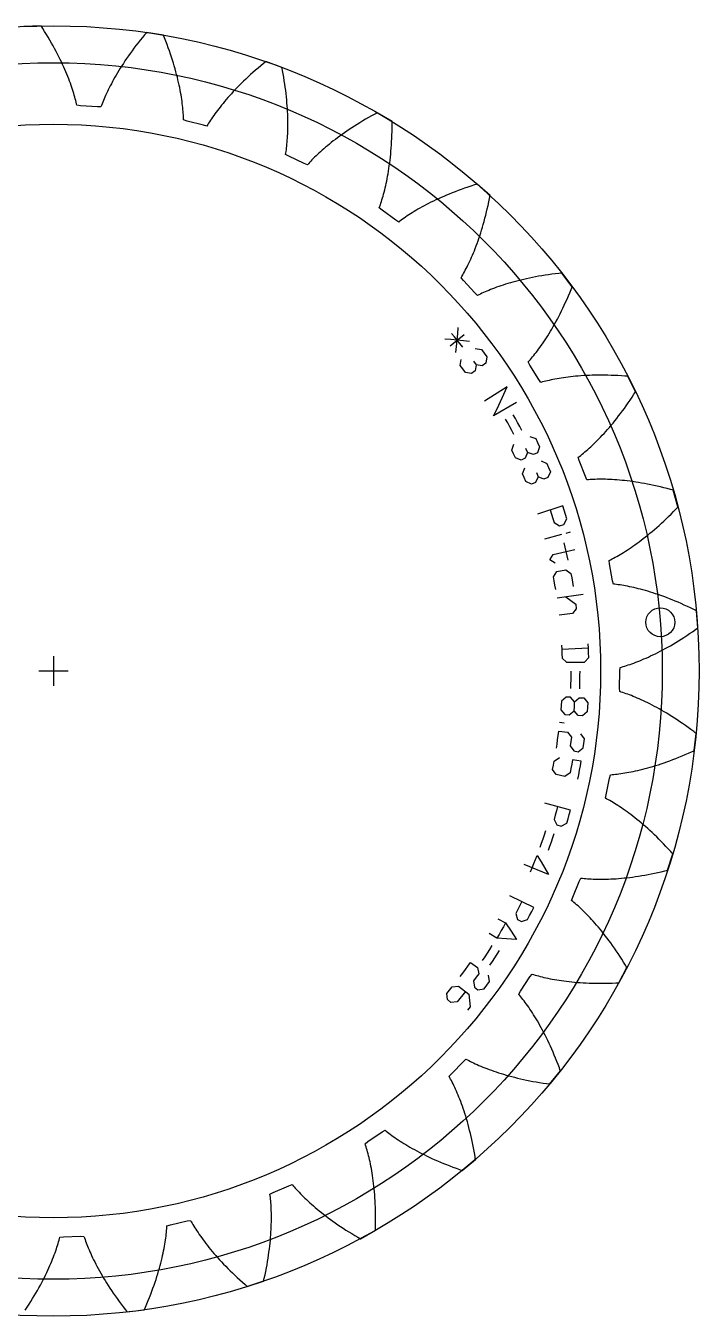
# Model space of a CAD drawing. Extents: x -4.38 to 4.38, y -4.38 to 4.38.
# Drawn here: x -0.19 to 4.38, y -4.38 to 4.38 of the extents above; entities that cross this region are included whole.
import ezdxf

# ---------------------------------------------------------------- set-up
doc = ezdxf.new("R2010")
doc.units = 0
doc.header["$MEASUREMENT"] = 0
for name, color, linetype in [('gear', 7, 'CONTINUOUS'), ('gear_guides', 5, 'CONTINUOUS'), ('gear_texts', 7, 'CONTINUOUS')]:
    doc.layers.add(name, color=color, linetype=linetype)

msp = doc.modelspace()

# ---------------------------------------------------------------- linework, layer by layer
at = {"layer": 'gear'}
msp.add_lwpolyline([(-0.190948, -4.333402), (-0.177921, -4.313714), (-0.165329, -4.294237), (-0.153165, -4.274979), (-0.141423, -4.255946), (-0.130097, -4.237145), (-0.119181, -4.218583), (-0.108668, -4.200267), (-0.098552, -4.182202), (-0.088827, -4.164396), (-0.079486, -4.146853), (-0.070522, -4.129581), (-0.061928, -4.112586), (-0.053697, -4.095872), (-0.045824, -4.079447), (-0.038299, -4.063315), (-0.031118, -4.047482), (-0.024271, -4.031954), (-0.017752, -4.016736), (-0.011554, -4.001832), (-0.005669, -3.987248), (-0.00009, -3.97299), (0.005191, -3.959061), (0.010181, -3.945466), (0.014888, -3.93221), (0.019321, -3.919298), (0.023486, -3.906733), (0.027391, -3.89452), (0.031045, -3.882662), (0.034455, -3.871165), (0.03763, -3.860031), (0.040577, -3.849264), (0.043305, -3.838868), (0.067099, -3.836913), (0.182596, -3.833153), (0.206466, -3.833556), (0.209864, -3.843753), (0.213506, -3.854305), (0.217398, -3.865209), (0.221549, -3.876461), (0.225966, -3.888055), (0.230658, -3.899988), (0.235631, -3.912256), (0.240894, -3.924853), (0.246453, -3.937774), (0.252317, -3.951016), (0.258493, -3.964572), (0.264988, -3.978437), (0.271809, -3.992607), (0.278963, -4.007076), (0.286458, -4.021839), (0.2943, -4.036889), (0.302496, -4.052221), (0.311054, -4.067829), (0.319979, -4.083708), (0.329279, -4.09985), (0.33896, -4.116251), (0.349028, -4.132903), (0.359491, -4.149801), (0.370354, -4.166937), (0.381623, -4.184306), (0.393305, -4.2019), (0.405405, -4.219712), (0.41793, -4.237736), (0.430885, -4.255965), (0.444276, -4.274392), (0.458108, -4.293008), (0.472388, -4.311808), (0.48712, -4.330783), (0.494657, -4.340334), (0.498469, -4.345125), (0.499427, -4.346325), (0.499456, -4.346362), (0.499486, -4.346394), (0.615127, -4.331541), (0.615147, -4.331503), (0.615166, -4.331459), (0.61579, -4.330056), (0.618267, -4.324458), (0.623146, -4.313312), (0.632604, -4.291229), (0.64167, -4.269431), (0.650348, -4.247923), (0.658648, -4.226711), (0.666576, -4.2058), (0.674139, -4.185195), (0.681345, -4.164903), (0.688201, -4.144928), (0.694716, -4.125276), (0.700895, -4.10595), (0.706748, -4.086957), (0.712281, -4.068301), (0.717503, -4.049986), (0.722422, -4.032017), (0.727045, -4.014398), (0.73138, -3.997134), (0.735436, -3.980228), (0.73922, -3.963685), (0.742741, -3.947508), (0.746006, -3.9317), (0.749025, -3.916267), (0.751805, -3.90121), (0.754354, -3.886533), (0.756681, -3.87224), (0.758795, -3.858332), (0.760703, -3.844814), (0.762415, -3.831688), (0.763939, -3.818957), (0.765283, -3.806622), (0.766455, -3.794687), (0.767466, -3.783153), (0.768322, -3.772023), (0.769033, -3.761299), (0.792027, -3.754877), (0.904725, -3.729327), (0.92824, -3.725205), (0.933507, -3.734574), (0.939079, -3.744247), (0.944965, -3.754217), (0.95117, -3.76448), (0.957702, -3.775029), (0.964567, -3.785858), (0.971772, -3.796963), (0.979324, -3.808336), (0.987228, -3.819972), (0.995492, -3.831864), (1.004122, -3.844007), (1.013123, -3.856393), (1.022503, -3.869016), (1.032266, -3.881869), (1.042419, -3.894946), (1.052967, -3.90824), (1.063917, -3.921744), (1.075274, -3.935451), (1.087043, -3.949353), (1.09923, -3.963444), (1.11184, -3.977716), (1.124878, -3.992162), (1.13835, -4.006774), (1.152259, -4.021545), (1.166612, -4.036467), (1.181412, -4.051532), (1.196665, -4.066733), (1.212374, -4.082061), (1.228545, -4.097509), (1.245181, -4.113068), (1.262287, -4.12873), (1.279866, -4.144488), (1.297923, -4.160332), (1.307132, -4.168284), (1.311781, -4.172267), (1.312949, -4.173264), (1.312985, -4.173295), (1.31302, -4.17332), (1.42376, -4.136851), (1.423773, -4.136809), (1.423783, -4.136763), (1.42413, -4.135268), (1.425503, -4.129301), (1.428184, -4.117433), (1.433293, -4.09396), (1.438069, -4.07084), (1.44252, -4.048078), (1.446656, -4.025679), (1.450483, -4.003645), (1.45401, -3.981982), (1.457245, -3.960693), (1.460198, -3.939781), (1.462875, -3.919251), (1.465285, -3.899105), (1.467438, -3.879347), (1.46934, -3.859981), (1.471002, -3.841009), (1.472431, -3.822434), (1.473636, -3.804259), (1.474626, -3.786486), (1.475409, -3.769118), (1.475994, -3.752157), (1.476389, -3.735606), (1.476604, -3.719467), (1.476647, -3.703741), (1.476527, -3.68843), (1.476253, -3.673536), (1.475833, -3.65906), (1.475277, -3.645004), (1.474592, -3.63137), (1.473789, -3.618157), (1.472876, -3.605367), (1.471861, -3.593001), (1.470754, -3.58106), (1.469563, -3.569543), (1.468298, -3.558452), (1.466966, -3.547787), (1.488329, -3.537129), (1.594155, -3.490713), (1.616465, -3.482215), (1.62341, -3.490418), (1.630712, -3.498861), (1.638378, -3.507538), (1.646414, -3.51644), (1.654824, -3.525563), (1.663615, -3.534897), (1.672791, -3.544438), (1.682359, -3.554176), (1.692322, -3.564106), (1.702688, -3.574219), (1.713459, -3.584509), (1.724642, -3.594968), (1.736241, -3.605588), (1.74826, -3.616361), (1.760704, -3.62728), (1.773578, -3.638338), (1.786886, -3.649525), (1.800631, -3.660835), (1.814819, -3.672259), (1.829452, -3.683789), (1.844535, -3.695417), (1.860072, -3.707134), (1.876065, -3.718933), (1.892519, -3.730804), (1.909436, -3.74274), (1.92682, -3.754732), (1.944674, -3.766772), (1.963, -3.77885), (1.981802, -3.790958), (2.001082, -3.803087), (2.020843, -3.815229), (2.041087, -3.827375), (2.061816, -3.839516), (2.072363, -3.845582), (2.077683, -3.848613), (2.079017, -3.84937), (2.079059, -3.849394), (2.079098, -3.849413), (2.180935, -3.792644), (2.180939, -3.792601), (2.180941, -3.792553), (2.180999, -3.79102), (2.181218, -3.784901), (2.181605, -3.77274), (2.182178, -3.748724), (2.182493, -3.725119), (2.182556, -3.701926), (2.182377, -3.679148), (2.181965, -3.656788), (2.181329, -3.634849), (2.180477, -3.613332), (2.179418, -3.59224), (2.178162, -3.571574), (2.176716, -3.551336), (2.175091, -3.531528), (2.173294, -3.512152), (2.171335, -3.493208), (2.169223, -3.474698), (2.166966, -3.456623), (2.164575, -3.438984), (2.162056, -3.421782), (2.159421, -3.405017), (2.156677, -3.388691), (2.153834, -3.372802), (2.1509, -3.357352), (2.147884, -3.34234), (2.144796, -3.327768), (2.141645, -3.313633), (2.138438, -3.299937), (2.135186, -3.286678), (2.131897, -3.273856), (2.128579, -3.26147), (2.125242, -3.249519), (2.121895, -3.238003), (2.118547, -3.22692), (2.115205, -3.216269), (2.111879, -3.206048), (2.130839, -3.19154), (2.225968, -3.125935), (2.246267, -3.113369), (2.254639, -3.120109), (2.263407, -3.127018), (2.272577, -3.134087), (2.282152, -3.141308), (2.292136, -3.148674), (2.302535, -3.156176), (2.313351, -3.163807), (2.324588, -3.171559), (2.336251, -3.179424), (2.348343, -3.187393), (2.360868, -3.195458), (2.373828, -3.203611), (2.387226, -3.211844), (2.401067, -3.220148), (2.415353, -3.228515), (2.430087, -3.236936), (2.445272, -3.245403), (2.460909, -3.253907), (2.477002, -3.26244), (2.493553, -3.270992), (2.510564, -3.279555), (2.528038, -3.28812), (2.545975, -3.296679), (2.564378, -3.305222), (2.583248, -3.313741), (2.602588, -3.322226), (2.622397, -3.330669), (2.642678, -3.339061), (2.663432, -3.347392), (2.684659, -3.355653), (2.706361, -3.363836), (2.728537, -3.371931), (2.75119, -3.37993), (2.762694, -3.38389), (2.768491, -3.385859), (2.769945, -3.386351), (2.76999, -3.386366), (2.770032, -3.386377), (2.859285, -3.311361), (2.859282, -3.311318), (2.859274, -3.311271), (2.85904, -3.309754), (2.858098, -3.303705), (2.856176, -3.291691), (2.852194, -3.268), (2.848036, -3.244761), (2.843708, -3.221975), (2.839222, -3.199643), (2.834586, -3.177766), (2.829809, -3.156343), (2.824901, -3.135377), (2.819869, -3.114866), (2.814724, -3.094811), (2.809475, -3.075213), (2.80413, -3.05607), (2.798699, -3.037384), (2.79319, -3.019153), (2.787613, -3.001378), (2.781977, -2.984057), (2.77629, -2.967189), (2.770562, -2.950774), (2.764801, -2.934811), (2.759017, -2.919299), (2.753218, -2.904235), (2.747413, -2.88962), (2.741611, -2.87545), (2.735821, -2.861725), (2.730052, -2.848442), (2.724311, -2.8356), (2.718608, -2.823196), (2.712952, -2.811229), (2.70735, -2.799695), (2.701812, -2.788591), (2.696346, -2.777917), (2.69096, -2.767668), (2.685663, -2.757842), (2.680464, -2.748435), (2.696335, -2.730601), (2.777329, -2.648178), (2.794883, -2.631997), (2.804379, -2.637032), (2.814296, -2.642156), (2.824638, -2.647362), (2.835407, -2.65264), (2.846605, -2.657983), (2.858235, -2.663382), (2.8703, -2.668829), (2.882802, -2.674314), (2.895742, -2.679829), (2.909124, -2.685366), (2.922948, -2.690915), (2.937217, -2.696468), (2.951932, -2.702016), (2.967094, -2.707551), (2.982705, -2.713063), (2.998767, -2.718544), (3.015279, -2.723984), (3.032243, -2.729375), (3.049661, -2.734707), (3.067531, -2.739973), (3.085855, -2.745162), (3.104634, -2.750266), (3.123866, -2.755275), (3.143554, -2.760181), (3.163695, -2.764974), (3.184291, -2.769646), (3.20534, -2.774188), (3.226843, -2.778589), (3.248798, -2.782842), (3.271205, -2.786937), (3.294063, -2.790865), (3.317371, -2.794617), (3.341128, -2.798184), (3.353174, -2.799895), (3.359239, -2.800732), (3.360759, -2.800939), (3.360807, -2.800946), (3.36085, -2.800948), (3.434293, -2.710397), (3.434282, -2.710356), (3.434266, -2.710311), (3.433749, -2.708866), (3.431678, -2.703104), (3.427518, -2.691671), (3.419125, -2.669162), (3.410643, -2.64713), (3.402082, -2.625575), (3.39345, -2.604495), (3.384758, -2.58389), (3.376013, -2.563759), (3.367225, -2.5441), (3.358403, -2.524912), (3.349555, -2.506194), (3.340692, -2.487943), (3.331821, -2.470158), (3.322951, -2.452837), (3.314092, -2.435979), (3.305252, -2.41958), (3.296439, -2.403638), (3.287663, -2.388152), (3.278932, -2.373118), (3.270254, -2.358533), (3.261639, -2.344396), (3.253094, -2.330702), (3.244628, -2.317449), (3.23625, -2.304634), (3.227966, -2.292252), (3.219787, -2.280302), (3.21172, -2.268778), (3.203773, -2.257678), (3.195954, -2.246997), (3.188271, -2.236731), (3.180731, -2.226877), (3.173344, -2.217429), (3.166116, -2.208385), (3.159055, -2.199739), (3.152169, -2.191486), (3.164379, -2.170971), (3.22831, -2.074709), (3.242484, -2.055498), (3.252762, -2.058645), (3.26347, -2.0618), (3.27461, -2.064954), (3.286183, -2.068099), (3.29819, -2.071227), (3.310631, -2.074327), (3.323509, -2.077392), (3.336823, -2.080412), (3.350573, -2.083378), (3.364761, -2.086282), (3.379385, -2.089115), (3.394447, -2.091867), (3.409946, -2.094531), (3.425882, -2.097096), (3.442255, -2.099554), (3.459063, -2.101896), (3.476306, -2.104113), (3.493984, -2.106196), (3.512096, -2.108136), (3.53064, -2.109924), (3.549615, -2.111551), (3.56902, -2.113009), (3.588853, -2.114288), (3.609113, -2.115379), (3.629798, -2.116275), (3.650906, -2.116964), (3.672434, -2.11744), (3.694381, -2.117693), (3.716745, -2.117714), (3.739522, -2.117494), (3.76271, -2.117025), (3.786307, -2.116298), (3.810309, -2.115304), (3.822461, -2.114705), (3.828575, -2.114379), (3.830107, -2.114295), (3.830155, -2.114292), (3.830198, -2.114287), (3.885177, -2.011473), (3.885158, -2.011434), (3.885134, -2.011393), (3.884353, -2.010072), (3.881229, -2.004806), (3.87498, -1.994367), (3.862479, -1.973853), (3.849981, -1.953825), (3.837495, -1.934279), (3.82503, -1.915214), (3.812595, -1.896627), (3.800199, -1.878514), (3.787849, -1.860874), (3.775555, -1.843702), (3.763325, -1.826996), (3.751167, -1.810752), (3.739091, -1.794968), (3.727104, -1.779639), (3.715214, -1.764761), (3.70343, -1.750332), (3.69176, -1.736346), (3.680211, -1.7228), (3.668793, -1.70969), (3.657512, -1.697012), (3.646377, -1.68476), (3.635395, -1.672931), (3.624574, -1.66152), (3.613921, -1.650522), (3.603445, -1.639932), (3.593151, -1.629745), (3.583049, -1.619956), (3.573145, -1.61056), (3.563445, -1.601552), (3.553958, -1.592926), (3.544691, -1.584677), (3.535649, -1.576798), (3.52684, -1.569285), (3.51827, -1.562131), (3.509947, -1.555331), (3.518053, -1.532876), (3.562612, -1.426255), (3.572894, -1.404709), (3.583581, -1.405853), (3.594693, -1.406925), (3.606228, -1.407914), (3.618187, -1.408812), (3.630569, -1.40961), (3.643373, -1.4103), (3.656598, -1.410872), (3.670243, -1.411318), (3.684306, -1.411629), (3.698787, -1.411795), (3.713683, -1.411809), (3.728994, -1.411661), (3.744717, -1.411343), (3.76085, -1.410846), (3.777392, -1.410161), (3.794339, -1.40928), (3.811691, -1.408193), (3.829444, -1.406893), (3.847595, -1.40537), (3.866142, -1.403617), (3.885083, -1.401624), (3.904413, -1.399383), (3.92413, -1.396885), (3.94423, -1.394123), (3.96471, -1.391087), (3.985567, -1.38777), (4.006797, -1.384162), (4.028395, -1.380257), (4.050358, -1.376045), (4.072682, -1.371519), (4.095363, -1.36667), (4.118395, -1.361491), (4.141776, -1.355972), (4.153595, -1.353084), (4.159536, -1.351607), (4.161025, -1.351234), (4.161072, -1.351222), (4.161113, -1.351209), (4.195641, -1.239848), (4.195615, -1.239814), (4.195583, -1.239778), (4.194566, -1.238628), (4.190502, -1.234049), (4.18239, -1.224981), (4.166233, -1.207204), (4.15017, -1.189903), (4.134211, -1.173073), (4.118364, -1.156712), (4.102636, -1.140814), (4.087035, -1.125375), (4.07157, -1.11039), (4.056248, -1.095855), (4.041078, -1.081766), (4.026066, -1.068117), (4.011221, -1.054903), (3.996549, -1.042119), (3.982058, -1.029761), (3.967757, -1.017822), (3.95365, -1.006298), (3.939747, -0.995183), (3.926054, -0.98447), (3.912578, -0.974156), (3.899325, -0.964233), (3.886303, -0.954696), (3.873518, -0.945539), (3.860976, -0.936756), (3.848685, -0.92834), (3.83665, -0.920285), (3.824877, -0.912585), (3.813374, -0.905233), (3.802145, -0.898224), (3.791197, -0.891549), (3.780535, -0.885202), (3.770166, -0.879178), (3.760094, -0.873467), (3.750326, -0.868065), (3.740866, -0.862963), (3.744576, -0.839379), (3.768151, -0.726252), (3.77417, -0.703149), (3.784881, -0.702251), (3.795994, -0.7012), (3.807509, -0.699988), (3.819421, -0.698607), (3.831731, -0.697047), (3.844434, -0.695301), (3.857528, -0.69336), (3.87101, -0.691216), (3.884878, -0.688859), (3.899129, -0.686282), (3.913759, -0.683477), (3.928765, -0.680434), (3.944143, -0.677146), (3.959891, -0.673605), (3.976004, -0.669802), (3.992479, -0.665729), (4.009311, -0.661378), (4.026497, -0.656742), (4.044032, -0.651811), (4.061912, -0.646579), (4.080133, -0.641038), (4.09869, -0.635179), (4.117578, -0.628995), (4.136792, -0.622479), (4.156328, -0.615622), (4.17618, -0.608417), (4.196343, -0.600857), (4.216812, -0.592935), (4.237581, -0.584643), (4.258645, -0.575974), (4.279998, -0.56692), (4.301634, -0.557475), (4.323548, -0.547632), (4.334607, -0.542559), (4.340162, -0.539984), (4.341553, -0.539336), (4.341596, -0.539316), (4.341634, -0.539295), (4.354463, -0.423412), (4.354431, -0.423384), (4.354393, -0.423354), (4.353177, -0.422418), (4.34832, -0.418691), (4.338638, -0.411321), (4.319408, -0.396923), (4.300362, -0.382975), (4.281506, -0.36947), (4.262849, -0.356403), (4.244396, -0.343769), (4.226156, -0.331561), (4.208134, -0.319774), (4.190339, -0.308402), (4.172776, -0.297438), (4.155452, -0.286876), (4.138374, -0.276711), (4.121548, -0.266935), (4.104981, -0.257542), (4.088678, -0.248526), (4.072646, -0.23988), (4.05689, -0.231596), (4.041417, -0.223669), (4.026232, -0.216092), (4.011341, -0.208856), (3.99675, -0.201956), (3.982462, -0.195384), (3.968485, -0.189133), (3.954823, -0.183195), (3.941482, -0.177563), (3.928465, -0.172231), (3.915778, -0.167189), (3.903425, -0.162431), (3.891412, -0.157949), (3.879742, -0.153735), (3.86842, -0.149781), (3.857449, -0.14608), (3.846835, -0.142624), (3.83658, -0.139404), (3.83576, -0.115545), (3.8375, 0), (3.839038, 0.023824), (3.849385, 0.026733), (3.860099, 0.029869), (3.871175, 0.033238), (3.882612, 0.036848), (3.894403, 0.040709), (3.906546, 0.044828), (3.919036, 0.049212), (3.931869, 0.053869), (3.945041, 0.058807), (3.958546, 0.064035), (3.972381, 0.069558), (3.98654, 0.075386), (4.001018, 0.081525), (4.015811, 0.087983), (4.030913, 0.094766), (4.046319, 0.101883), (4.062024, 0.109341), (4.078022, 0.117146), (4.094307, 0.125306), (4.110874, 0.133827), (4.127717, 0.142717), (4.14483, 0.151982), (4.162206, 0.161628), (4.17984, 0.171663), (4.197725, 0.182093), (4.215855, 0.192925), (4.234223, 0.204164), (4.252822, 0.215817), (4.271647, 0.22789), (4.29069, 0.240389), (4.309943, 0.25332), (4.329401, 0.266689), (4.349056, 0.280501), (4.358955, 0.287576), (4.363922, 0.291155), (4.365165, 0.292054), (4.365204, 0.292083), (4.365237, 0.29211), (4.355903, 0.408327), (4.355866, 0.408349), (4.355823, 0.40837), (4.354452, 0.40906), (4.348978, 0.411801), (4.338077, 0.417204), (4.316469, 0.427703), (4.295127, 0.437795), (4.274057, 0.447487), (4.253263, 0.456787), (4.232753, 0.465701), (4.212532, 0.474236), (4.192605, 0.482399), (4.172979, 0.490198), (4.153659, 0.49764), (4.134649, 0.504732), (4.115956, 0.511482), (4.097584, 0.517897), (4.079539, 0.523985), (4.061824, 0.529753), (4.044445, 0.535209), (4.027407, 0.540361), (4.010713, 0.545216), (3.994369, 0.549783), (3.978377, 0.55407), (3.962744, 0.558083), (3.947471, 0.561833), (3.932563, 0.565326), (3.918024, 0.568571), (3.903858, 0.571576), (3.890067, 0.574349), (3.876655, 0.576898), (3.863626, 0.579233), (3.850981, 0.58136), (3.838724, 0.583289), (3.826858, 0.585029), (3.815386, 0.586587), (3.804309, 0.587972), (3.79363, 0.589193), (3.78831, 0.612466), (3.768151, 0.726252), (3.765153, 0.749936), (3.774762, 0.754751), (3.784689, 0.759857), (3.794928, 0.765262), (3.805474, 0.770972), (3.816322, 0.776994), (3.827466, 0.783336), (3.838901, 0.790005), (3.850621, 0.797007), (3.862619, 0.804349), (3.874891, 0.812037), (3.887431, 0.820079), (3.900231, 0.828481), (3.913286, 0.837249), (3.926589, 0.84639), (3.940135, 0.855909), (3.953916, 0.865813), (3.967925, 0.876108), (3.982157, 0.8868), (3.996604, 0.897894), (4.011258, 0.909397), (4.026114, 0.921313), (4.041164, 0.933649), (4.056401, 0.94641), (4.071817, 0.959601), (4.087405, 0.973227), (4.103157, 0.987294), (4.119066, 1.001806), (4.135125, 1.016769), (4.151324, 1.032186), (4.167657, 1.048063), (4.184116, 1.064404), (4.200692, 1.081214), (4.217378, 1.098496), (4.225759, 1.107316), (4.229959, 1.111771), (4.231009, 1.11289), (4.231042, 1.112925), (4.23107, 1.112958), (4.19991, 1.225308), (4.19987, 1.225323), (4.199823, 1.225336), (4.198347, 1.225753), (4.192452, 1.227408), (4.180725, 1.230651), (4.157522, 1.236871), (4.134655, 1.242742), (4.112131, 1.248271), (4.089954, 1.253468), (4.068127, 1.258339), (4.046656, 1.262893), (4.025545, 1.267138), (4.004797, 1.271081), (3.984418, 1.274732), (3.96441, 1.278099), (3.944777, 1.281189), (3.925523, 1.284011), (3.906651, 1.286573), (3.888165, 1.288885), (3.870068, 1.290953), (3.852363, 1.292787), (3.835052, 1.294396), (3.818138, 1.295787), (3.801625, 1.29697), (3.785514, 1.297952), (3.769807, 1.298744), (3.754508, 1.299352), (3.739618, 1.299787), (3.725139, 1.300056), (3.711072, 1.300169), (3.69742, 1.300135), (3.684184, 1.299961), (3.671366, 1.299657), (3.658965, 1.299232), (3.646985, 1.298694), (3.635425, 1.298053), (3.624286, 1.297317), (3.613569, 1.296494), (3.60394, 1.31834), (3.562612, 1.426255), (3.555185, 1.448944), (3.56371, 1.45549), (3.572491, 1.462383), (3.581522, 1.469627), (3.590797, 1.47723), (3.600309, 1.485197), (3.610052, 1.493533), (3.620018, 1.502245), (3.6302, 1.511338), (3.640593, 1.520819), (3.651188, 1.530691), (3.661979, 1.540961), (3.672958, 1.551633), (3.684117, 1.562713), (3.69545, 1.574206), (3.70695, 1.586117), (3.718607, 1.59845), (3.730415, 1.611211), (3.742366, 1.624402), (3.754452, 1.63803), (3.766665, 1.652098), (3.778998, 1.666611), (3.791441, 1.681572), (3.803987, 1.696986), (3.816628, 1.712856), (3.829356, 1.729186), (3.842161, 1.74598), (3.855036, 1.763241), (3.867973, 1.780972), (3.880962, 1.799176), (3.893995, 1.817858), (3.907064, 1.837018), (3.920159, 1.856661), (3.933272, 1.876789), (3.939833, 1.887036), (3.943114, 1.892205), (3.943934, 1.893502), (3.94396, 1.893543), (3.94398, 1.893581), (3.892121, 1.998003), (3.892079, 1.99801), (3.892031, 1.998014), (3.890502, 1.998144), (3.884401, 1.998654), (3.872272, 1.999619), (3.848311, 2.001335), (3.824746, 2.002772), (3.801583, 2.003939), (3.778822, 2.004845), (3.756469, 2.005497), (3.734524, 2.005905), (3.712991, 2.006078), (3.691872, 2.006024), (3.67117, 2.005752), (3.650886, 2.005271), (3.631023, 2.00459), (3.611583, 2.003717), (3.592568, 2.002662), (3.573978, 2.001433), (3.555816, 2.000039), (3.538084, 1.998489), (3.520781, 1.996793), (3.50391, 1.994958), (3.487471, 1.992994), (3.471465, 1.99091), (3.455893, 1.988714), (3.440755, 1.986417), (3.426052, 1.984026), (3.411783, 1.98155), (3.39795, 1.978999), (3.384551, 1.976381), (3.371587, 1.973706), (3.359057, 1.970981), (3.346962, 1.968217), (3.335299, 1.965422), (3.32407, 1.962604), (3.313272, 1.959773), (3.302904, 1.956937), (3.289315, 1.976566), (3.22831, 2.074709), (3.216724, 2.095583), (3.223855, 2.103624), (3.231173, 2.112054), (3.23867, 2.120877), (3.246339, 2.130097), (3.254172, 2.13972), (3.26216, 2.14975), (3.270297, 2.16019), (3.278575, 2.171047), (3.286986, 2.182322), (3.295521, 2.194021), (3.304173, 2.206147), (3.312934, 2.218705), (3.321795, 2.231697), (3.330748, 2.245127), (3.339786, 2.258999), (3.348898, 2.273315), (3.358078, 2.28808), (3.367317, 2.303295), (3.376605, 2.318964), (3.385935, 2.335089), (3.395298, 2.351673), (3.404685, 2.368719), (3.414087, 2.386229), (3.423497, 2.404204), (3.432904, 2.422648), (3.442299, 2.441562), (3.451675, 2.460947), (3.461022, 2.480806), (3.470332, 2.50114), (3.479594, 2.52195), (3.4888, 2.543238), (3.497941, 2.565004), (3.507008, 2.58725), (3.511511, 2.598553), (3.513754, 2.60425), (3.514314, 2.605678), (3.514332, 2.605723), (3.514345, 2.605764), (3.443661, 2.698486), (3.443618, 2.698484), (3.44357, 2.698479), (3.442044, 2.698318), (3.435957, 2.697664), (3.423864, 2.696316), (3.400011, 2.693466), (3.376601, 2.690418), (3.353635, 2.68718), (3.331115, 2.683761), (3.309041, 2.680171), (3.287416, 2.676419), (3.266239, 2.672514), (3.245512, 2.668464), (3.225236, 2.664279), (3.20541, 2.659968), (3.186035, 2.65554), (3.167111, 2.651004), (3.148639, 2.646369), (3.130618, 2.641644), (3.113048, 2.636838), (3.095929, 2.631961), (3.079261, 2.62702), (3.063042, 2.622026), (3.047271, 2.616986), (3.031949, 2.611911), (3.017074, 2.606808), (3.002644, 2.601687), (2.988659, 2.596556), (2.975117, 2.591425), (2.962016, 2.586302), (2.949355, 2.581196), (2.937132, 2.576115), (2.925344, 2.571069), (2.91399, 2.566065), (2.903068, 2.561113), (2.892574, 2.556222), (2.882507, 2.551398), (2.872863, 2.546652), (2.855805, 2.563354), (2.777329, 2.648178), (2.762002, 2.666482), (2.767483, 2.675728), (2.773073, 2.68539), (2.778765, 2.695472), (2.78455, 2.705977), (2.79042, 2.716909), (2.796366, 2.728269), (2.80238, 2.740061), (2.808454, 2.752287), (2.814579, 2.764951), (2.820746, 2.778054), (2.826946, 2.791598), (2.833172, 2.805587), (2.839414, 2.820021), (2.845664, 2.834903), (2.851913, 2.850234), (2.858152, 2.866017), (2.864371, 2.882251), (2.870563, 2.89894), (2.876719, 2.916084), (2.882828, 2.933683), (2.888883, 2.95174), (2.894875, 2.970254), (2.900794, 2.989227), (2.906631, 3.008658), (2.912377, 3.028549), (2.918024, 3.048899), (2.923562, 3.069709), (2.928982, 3.090977), (2.934274, 3.112706), (2.939431, 3.134892), (2.944442, 3.157538), (2.949299, 3.180641), (2.953992, 3.2042), (2.956274, 3.216151), (2.957399, 3.22217), (2.957678, 3.223679), (2.957687, 3.223726), (2.957692, 3.223769), (2.870738, 3.301438), (2.870696, 3.301428), (2.87065, 3.301414), (2.869182, 3.300967), (2.863328, 3.299172), (2.85171, 3.295561), (2.828827, 3.288248), (2.806417, 3.280824), (2.784479, 3.273299), (2.763012, 3.26568), (2.742017, 3.257977), (2.721492, 3.2502), (2.701438, 3.242358), (2.681852, 3.234459), (2.662733, 3.226512), (2.644081, 3.218527), (2.625895, 3.210512), (2.608171, 3.202477), (2.59091, 3.19443), (2.574109, 3.18638), (2.557767, 3.178336), (2.54188, 3.170306), (2.526448, 3.1623), (2.511467, 3.154327), (2.496935, 3.146394), (2.482851, 3.13851), (2.46921, 3.130684), (2.45601, 3.122925), (2.443249, 3.115241), (2.430923, 3.107639), (2.419028, 3.100129), (2.407562, 3.092719), (2.396521, 3.085417), (2.385902, 3.078231), (2.3757, 3.07117), (2.365912, 3.06424), (2.356533, 3.057451), (2.347561, 3.050809), (2.33899, 3.044323), (2.319079, 3.057495), (2.225968, 3.125935), (2.207454, 3.141007), (2.211086, 3.151123), (2.214747, 3.161669), (2.218428, 3.172646), (2.22212, 3.184056), (2.225815, 3.195901), (2.229504, 3.208181), (2.233178, 3.220898), (2.236828, 3.234053), (2.240445, 3.247647), (2.244021, 3.26168), (2.247546, 3.276154), (2.251012, 3.291068), (2.25441, 3.306422), (2.257731, 3.322218), (2.260965, 3.338455), (2.264104, 3.355133), (2.267139, 3.372251), (2.27006, 3.38981), (2.27286, 3.407809), (2.275529, 3.426247), (2.278057, 3.445123), (2.280436, 3.464436), (2.282658, 3.484186), (2.284712, 3.504371), (2.28659, 3.52499), (2.288284, 3.546041), (2.289783, 3.567523), (2.29108, 3.589433), (2.292165, 3.61177), (2.293029, 3.634532), (2.293664, 3.657716), (2.294061, 3.681321), (2.29421, 3.705343), (2.29419, 3.71751), (2.294155, 3.723632), (2.294144, 3.725167), (2.294143, 3.725215), (2.29414, 3.725258), (2.194059, 3.785067), (2.194019, 3.78505), (2.193977, 3.785027), (2.19262, 3.78431), (2.187212, 3.78144), (2.176487, 3.775695), (2.155401, 3.764184), (2.134801, 3.752653), (2.114684, 3.741112), (2.095047, 3.729568), (2.075889, 3.718032), (2.057207, 3.706511), (2.038999, 3.695015), (2.021262, 3.683552), (2.003993, 3.67213), (1.987189, 3.66076), (1.970848, 3.649448), (1.954966, 3.638203), (1.939539, 3.627035), (1.924565, 3.615951), (1.91004, 3.604959), (1.895961, 3.594069), (1.882322, 3.583287), (1.869121, 3.572622), (1.856354, 3.562082), (1.844015, 3.551676), (1.832102, 3.54141), (1.82061, 3.531293), (1.809533, 3.521332), (1.798868, 3.511535), (1.78861, 3.50191), (1.778753, 3.492464), (1.769294, 3.483204), (1.760226, 3.474139), (1.751545, 3.465274), (1.743245, 3.456617), (1.735321, 3.448175), (1.727768, 3.439956), (1.72058, 3.431965), (1.698535, 3.441131), (1.594155, 3.490713), (1.573123, 3.502009), (1.574775, 3.512629), (1.576373, 3.523677), (1.57791, 3.535152), (1.579377, 3.547055), (1.580763, 3.559385), (1.582061, 3.572142), (1.583262, 3.585324), (1.584357, 3.598932), (1.585336, 3.612965), (1.586191, 3.627421), (1.586914, 3.6423), (1.587495, 3.657601), (1.587925, 3.673321), (1.588197, 3.68946), (1.588299, 3.706015), (1.588226, 3.722986), (1.587966, 3.740369), (1.587512, 3.758164), (1.586855, 3.776367), (1.585985, 3.794977), (1.584896, 3.81399), (1.583577, 3.833405), (1.58202, 3.853218), (1.580218, 3.873427), (1.57816, 3.894029), (1.575839, 3.91502), (1.573246, 3.936397), (1.570372, 3.958157), (1.56721, 3.980296), (1.563751, 4.00281), (1.559987, 4.025695), (1.55591, 4.048948), (1.55151, 4.072565), (1.549187, 4.084508), (1.547995, 4.090513), (1.547693, 4.092018), (1.547684, 4.092065), (1.547672, 4.092106), (1.438081, 4.131894), (1.438045, 4.13187), (1.438008, 4.13184), (1.436811, 4.130879), (1.432044, 4.127037), (1.4226, 4.119366), (1.404074, 4.104073), (1.386028, 4.088852), (1.368458, 4.073712), (1.351361, 4.05866), (1.334733, 4.043707), (1.318569, 4.028858), (1.302865, 4.014124), (1.287618, 3.999511), (1.272823, 3.985028), (1.258475, 3.970683), (1.24457, 3.956483), (1.231102, 3.942436), (1.218068, 3.92855), (1.205463, 3.914832), (1.19328, 3.901291), (1.181516, 3.887932), (1.170165, 3.874764), (1.159221, 3.861794), (1.148678, 3.849028), (1.138533, 3.836475), (1.128777, 3.82414), (1.119407, 3.81203), (1.110416, 3.800153), (1.101798, 3.788515), (1.093546, 3.777123), (1.085656, 3.765982), (1.07812, 3.755099), (1.070931, 3.744481), (1.064085, 3.734134), (1.057574, 3.724063), (1.05139, 3.714274), (1.045529, 3.704774), (1.039983, 3.695567), (1.016602, 3.700395), (0.904725, 3.729327), (0.881935, 3.736438), (0.881547, 3.747179), (0.881026, 3.75833), (0.880364, 3.769889), (0.879551, 3.781854), (0.878579, 3.794224), (0.877439, 3.806995), (0.876123, 3.820167), (0.874623, 3.833736), (0.872929, 3.847701), (0.871033, 3.862058), (0.868927, 3.876805), (0.866601, 3.891938), (0.864049, 3.907456), (0.861261, 3.923354), (0.858229, 3.93963), (0.854945, 3.95628), (0.8514, 3.9733), (0.847586, 3.990687), (0.843496, 4.008437), (0.839121, 4.026546), (0.834452, 4.04501), (0.829483, 4.063824), (0.824205, 4.082985), (0.81861, 4.102488), (0.812691, 4.122328), (0.806439, 4.1425), (0.799847, 4.163), (0.792908, 4.183823), (0.785613, 4.204963), (0.777956, 4.226416), (0.769928, 4.248175), (0.761524, 4.270236), (0.752734, 4.292594), (0.748193, 4.303881), (0.745886, 4.309552), (0.745305, 4.310973), (0.745287, 4.311017), (0.745268, 4.311056), (0.630126, 4.329384), (0.630096, 4.329353), (0.630065, 4.329317), (0.629072, 4.328147), (0.625118, 4.323473), (0.617296, 4.314153), (0.602, 4.29563), (0.58716, 4.277268), (0.572774, 4.259077), (0.558834, 4.241062), (0.545336, 4.223231), (0.532274, 4.205592), (0.519643, 4.188152), (0.507437, 4.170918), (0.49565, 4.153897), (0.484276, 4.137095), (0.473309, 4.12052), (0.462744, 4.104179), (0.452573, 4.088077), (0.442792, 4.072222), (0.433392, 4.056619), (0.424369, 4.041276), (0.415714, 4.026197), (0.407423, 4.01139), (0.399487, 3.99686), (0.3919, 3.982613), (0.384656, 3.968655), (0.377747, 3.954991), (0.371166, 3.941627), (0.364906, 3.928568), (0.358959, 3.91582), (0.35332, 3.903387), (0.347979, 3.891275), (0.342931, 3.879489), (0.338166, 3.868032), (0.333678, 3.856911), (0.32946, 3.846129), (0.325502, 3.835691), (0.321798, 3.825601), (0.297927, 3.825918), (0.182596, 3.833153), (0.158872, 3.835823), (0.156458, 3.846297), (0.153836, 3.857148), (0.150998, 3.868372), (0.147935, 3.879967), (0.14464, 3.891929), (0.141104, 3.904254), (0.137319, 3.916939), (0.133278, 3.929979), (0.128972, 3.943371), (0.124393, 3.957109), (0.119534, 3.971191), (0.114387, 3.985611), (0.108944, 4.000366), (0.103197, 4.015449), (0.09714, 4.030857), (0.090764, 4.046584), (0.084062, 4.062626), (0.077027, 4.078977), (0.069651, 4.095632), (0.061928, 4.112586), (0.053849, 4.129832), (0.045409, 4.147366), (0.0366, 4.165182), (0.027416, 4.183273), (0.017849, 4.201634), (0.007892, 4.220259), (-0.00246, 4.239141), (-0.013215, 4.258274), (-0.024379, 4.277652), (-0.035957, 4.297268), (-0.047958, 4.317115), (-0.060386, 4.337187), (-0.073247, 4.357477), (-0.079842, 4.367701), (-0.083182, 4.372833), (-0.084021, 4.374118), (-0.084047, 4.374158), (-0.084073, 4.374192), (-0.200602, 4.370399)], dxfattribs=at)
at = {"layer": 'gear_guides'}
for p, q in [((0, 0.1), (0, -0.1)), ((0.1, 0), (-0.1, 0))]:
    msp.add_line(p, q, dxfattribs=at)
for centre, radius in [((0, 0), 4.375), ((0, 0), 4.125), ((0, 0), 3.707525), ((4.11176, 0.330235), 0.098125)]:
    msp.add_circle(centre, radius, dxfattribs=at)
at = {"layer": 'gear_texts'}
for points in [[(2.6888, 2.205303), (2.781584, 2.281402)], [(2.772847, 2.19664), (2.754119, 2.220076), (2.735192, 2.243352), (2.716069, 2.266467), (2.696751, 2.289419)], [(2.725816, 2.159382), (2.730762, 2.201248), (2.735192, 2.243352), (2.739103, 2.285688), (2.742491, 2.328251)], [(2.819877, 2.233897), (2.777475, 2.238903), (2.735192, 2.243352), (2.693035, 2.247246), (2.651011, 2.250588)], [(2.857359, 2.18575), (2.899774, 2.179464), (2.918153, 2.154794), (2.936322, 2.12997), (2.929847, 2.087583), (2.905415, 2.070175), (2.86347, 2.077124), (2.85655, 2.035357), (2.832117, 2.017949), (2.790619, 2.024279), (2.773351, 2.047872), (2.755885, 2.071317), (2.762048, 2.112841)], [(2.845752, 2.101333), (2.86347, 2.077124)], [(3.137516, 1.820645), (2.98183, 1.730303), (3.005777, 1.778443), (3.02912, 1.827112), (3.051851, 1.876303), (3.073962, 1.926009), (2.92143, 1.830439)], [(3.119336, 1.603839), (3.105622, 1.630235), (3.091686, 1.656513), (3.077526, 1.682673), (3.063146, 1.708711)], [(3.172696, 1.631275), (3.158748, 1.658122), (3.144573, 1.68485), (3.130171, 1.711457), (3.115545, 1.737941)], [(3.226815, 1.590493), (3.267208, 1.576106), (3.280456, 1.548342), (3.293469, 1.520466), (3.278902, 1.480138), (3.251559, 1.467795), (3.211756, 1.482743), (3.196872, 1.443109), (3.169529, 1.430766), (3.130044, 1.445019), (3.117677, 1.471512), (3.105086, 1.497898), (3.11918, 1.53744)], [(3.199067, 1.509927), (3.211756, 1.482743)], [(3.303534, 1.424314), (3.343142, 1.407891), (3.354961, 1.379489), (3.366539, 1.350988), (3.34994, 1.311453), (3.322004, 1.300517), (3.283014, 1.317469), (3.266133, 1.278644), (3.238198, 1.267708), (3.199489, 1.283951), (3.188485, 1.311038), (3.177252, 1.33803), (3.193339, 1.376804)], [(3.271723, 1.345263), (3.283014, 1.317469)], [(3.364776, 1.091875), (3.373914, 1.063301), (3.38281, 1.03465), (3.391463, 1.005925), (3.428705, 0.985414), (3.457537, 0.993701), (3.477748, 1.031517), (3.468875, 1.060973), (3.459752, 1.090353), (3.450381, 1.119654), (3.27917, 1.064096)], [(3.329047, 0.895935), (3.444924, 0.927121)], [(3.473894, 0.934917), (3.502863, 0.942713)], [(3.399636, 0.731768), (3.364034, 0.754011), (3.386736, 0.789322), (3.53282, 0.823369)], [(3.48762, 0.750707), (3.481129, 0.780256), (3.474386, 0.80975), (3.467394, 0.839185), (3.460153, 0.86856)], [(3.402843, 0.553098), (3.39803, 0.581935), (3.392973, 0.610731), (3.387671, 0.639483), (3.411558, 0.674004), (3.47042, 0.685633), (3.505589, 0.661742), (3.511075, 0.63199), (3.516308, 0.602191), (3.521288, 0.57235)], [(3.411734, 0.495305), (3.589867, 0.521165)], [(3.471112, 0.503925), (3.504985, 0.478528), (3.538674, 0.452593), (3.542385, 0.422567), (3.516024, 0.38921), (3.42657, 0.379308)], [(3.443038, 0.175345), (3.444401, 0.14614), (3.445517, 0.116925), (3.446384, 0.087701), (3.477, 0.05898), (3.596983, 0.061015), (3.626326, 0.09228), (3.625413, 0.123029), (3.624239, 0.15377), (3.622805, 0.1845)], [(3.624239, 0.15377), (3.444401, 0.14614)], [(3.505482, -0.11896), (3.506365, -0.089227), (3.506995, -0.059488), (3.507374, -0.029745), (3.5075, 0)], [(3.565448, -0.120994), (3.566345, -0.090753), (3.566987, -0.060506), (3.567372, -0.030254), (3.5675, 0)], [(3.531269, -0.209877), (3.50296, -0.178396), (3.472999, -0.176871), (3.441427, -0.204537), (3.439569, -0.233715), (3.437463, -0.262875), (3.465002, -0.294558), (3.494895, -0.297099), (3.527201, -0.269738), (3.529362, -0.239816), (3.531269, -0.209877), (3.562883, -0.181448), (3.592844, -0.182974), (3.62111, -0.215216), (3.619155, -0.245917), (3.616939, -0.276601), (3.584571, -0.304723), (3.554679, -0.302182), (3.527201, -0.269738)], [(3.407411, -0.52422), (3.411734, -0.495305), (3.415812, -0.466354), (3.419644, -0.437369), (3.42323, -0.408354), (3.482808, -0.41546), (3.508917, -0.448787), (3.504985, -0.478528), (3.5008, -0.508235), (3.526016, -0.542467), (3.555667, -0.547029), (3.589867, -0.521165), (3.594157, -0.490703), (3.598189, -0.460205), (3.572174, -0.426121)], [(3.459508, -0.353283), (3.429663, -0.350236)], [(3.552623, -0.733231), (3.558713, -0.703077), (3.564548, -0.672872), (3.570126, -0.642619), (3.575447, -0.612319), (3.516308, -0.602191), (3.511075, -0.63199), (3.505589, -0.661742), (3.499851, -0.691448), (3.464481, -0.715039), (3.405719, -0.702911), (3.382126, -0.668189), (3.387671, -0.639483), (3.392973, -0.610731), (3.427599, -0.586999)], [(3.415955, -0.919324), (3.408036, -0.94826), (3.399872, -0.977128), (3.391463, -1.005925), (3.411498, -1.043424), (3.440187, -1.052199), (3.477748, -1.031517), (3.48637, -1.001987), (3.494742, -0.972385), (3.502863, -0.942713), (3.329047, -0.895935)], [(3.297604, -1.195143), (3.30762, -1.167135), (3.317399, -1.139043), (3.32694, -1.110869), (3.336241, -1.082615)], [(3.354013, -1.215588), (3.364201, -1.1871), (3.374147, -1.158528), (3.383851, -1.129872), (3.393311, -1.101134)], [(3.232549, -1.361317), (3.243977, -1.333855), (3.255172, -1.306296), (3.266133, -1.278644), (3.276859, -1.2509), (3.303381, -1.293226), (3.329417, -1.336091), (3.354961, -1.379489), (3.188485, -1.311038)], [(3.172998, -1.563967), (3.15962, -1.590819), (3.146016, -1.617557), (3.132185, -1.644178), (3.144573, -1.68485), (3.171016, -1.699018), (3.211873, -1.686009), (3.226056, -1.65871), (3.240007, -1.631292), (3.253724, -1.603757), (3.092271, -1.524177)], [(3.010747, -1.679481), (3.063146, -1.708711), (3.100694, -1.764299), (3.137516, -1.820645), (3.070325, -1.816634), (3.003431, -1.811617), (2.952054, -1.780627)], [(3.063146, -1.708711), (3.048545, -1.734626), (3.033725, -1.760417), (3.018687, -1.786081), (3.003431, -1.811617)], [(2.907403, -1.962031), (2.923937, -1.937304), (2.940261, -1.912438), (2.956374, -1.887435), (2.972274, -1.862295)], [(2.957137, -1.995594), (2.973955, -1.970444), (2.990558, -1.945153), (3.006946, -1.919722), (3.023118, -1.894152)], [(2.755885, -2.071317), (2.773351, -2.047872), (2.790619, -2.024279), (2.807685, -2.00054), (2.82455, -1.976658), (2.873708, -2.011059), (2.880982, -2.052766), (2.86347, -2.077124), (2.845752, -2.101333), (2.851811, -2.143415), (2.875793, -2.16144), (2.918153, -2.154794), (2.936322, -2.12997), (2.954279, -2.104992), (2.947445, -2.062662)], [(2.791376, -2.173046), (2.772847, -2.19664), (2.754119, -2.220076), (2.735192, -2.243352), (2.693035, -2.247246), (2.670002, -2.228026), (2.665604, -2.186278), (2.684049, -2.163593), (2.702301, -2.140754), (2.744031, -2.136189), (2.815048, -2.191475), (2.819877, -2.233897), (2.824188, -2.276558), (2.80478, -2.300427)]]:
    msp.add_lwpolyline(points, dxfattribs=at)

doc.saveas('drawing.dxf')
